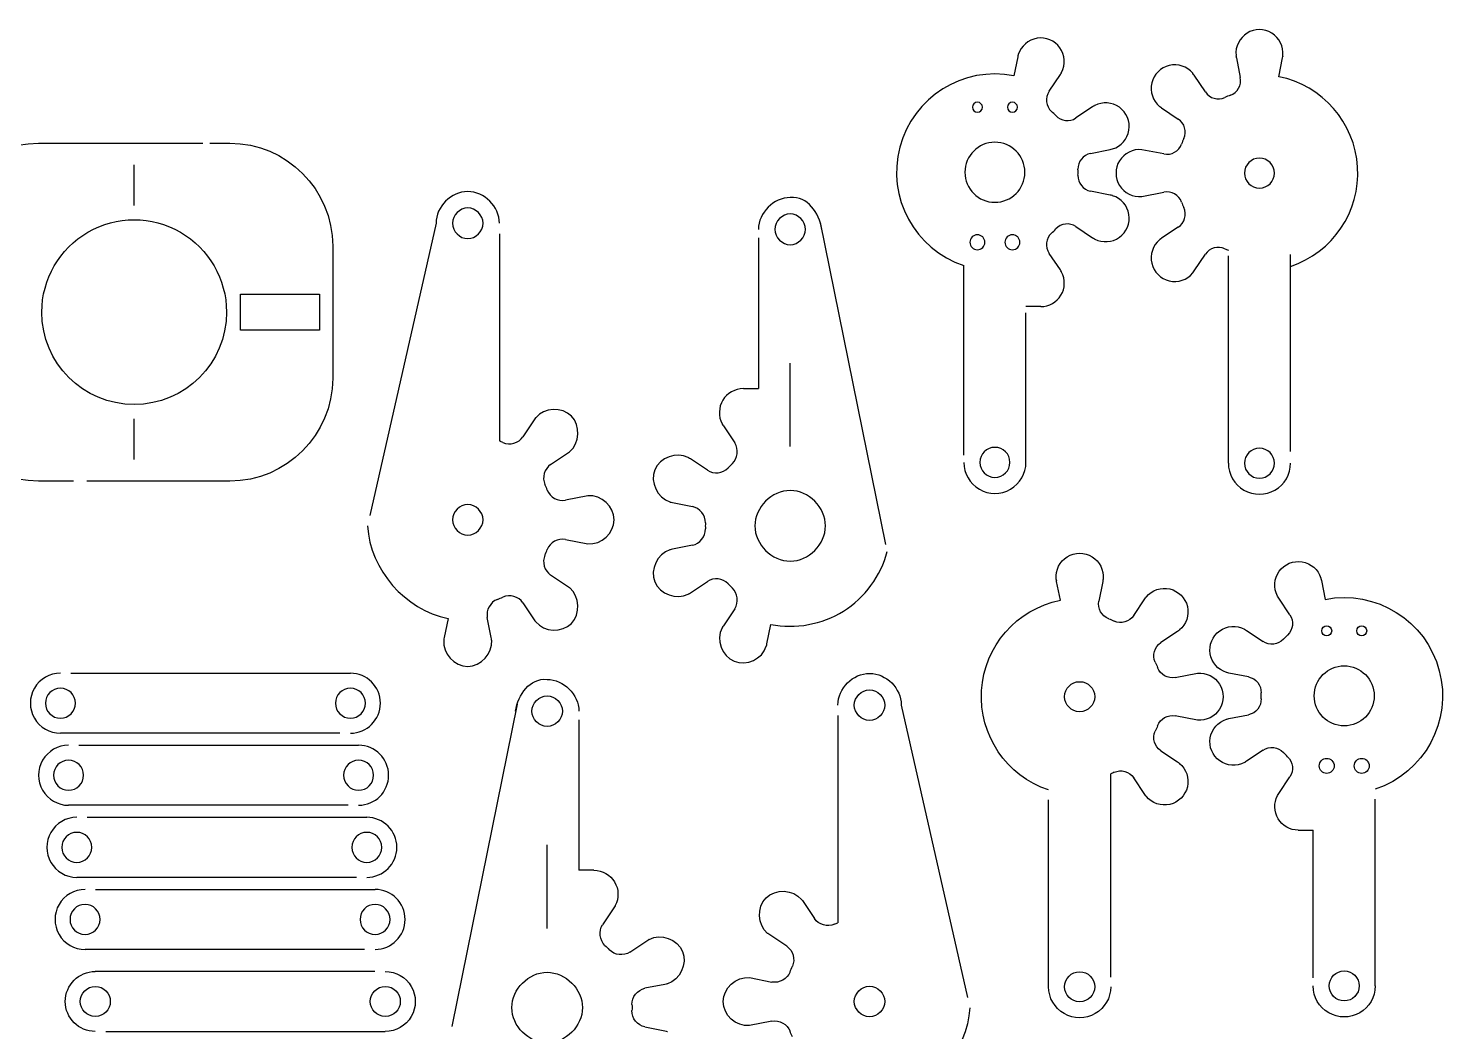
# Model space of a CAD drawing. Extents: x 2.1 to 27.9, y 0 to 17.
# Drawn here: x 13.38 to 27.9, y 6.74 to 16.97 of the extents above; entities that cross this region are included whole.
import ezdxf

# ---------------------------------------------------------------- set-up
doc = ezdxf.new("R2010")
doc.units = 0
doc.layers.get('0').update_dxf_attribs({"linetype": 'CONTINUOUS'})

msp = doc.modelspace()

# ---------------------------------------------------------------- linework, layer by layer
at = {"color": 7}
for p, q in [((23.468473, 16.677334), (23.430455, 16.484937)), ((25.698744, 16.668248), (25.738818, 16.468129)), ((26.1311, 16.475941), (26.169615, 16.668248)), ((23.789889, 16.3276), (23.903501, 16.497147)), ((25.382466, 16.320522), (25.269296, 16.490356)), ((23.006556, 16.164031), (23.006556, 16.164031)), ((23.363563, 16.164031), (23.363563, 16.164031)), ((24.23218, 16.168457), (24.062632, 16.054855)), ((24.93635, 16.15741), (25.106183, 16.044236)), ((13.481143, 15.798015), (15.156365, 15.798015)), ((15.22806, 15.798015), (15.432352, 15.798015)), ((24.212156, 15.693869), (24.412377, 15.733437)), ((24.958577, 15.687882), (24.733367, 15.73162)), ((14.456754, 15.161653), (14.456754, 15.578637)), ((22.930054, 15.501023), (22.930054, 15.501016)), ((25.781172, 15.492527), (25.781172, 15.492527)), ((24.412377, 15.268602), (24.212156, 15.308159)), ((24.733367, 15.253424), (24.958577, 15.297162)), ((17.535496, 14.980988), (16.860346, 11.999256)), ((21.454822, 14.990066), (22.121503, 11.704572)), ((18.182701, 14.873068), (18.182701, 12.760907)), ((20.824651, 14.831452), (20.824651, 13.295808)), ((24.062632, 14.947184), (24.23218, 14.833571)), ((25.106183, 14.940808), (24.93635, 14.827645)), ((16.48232, 14.748044), (16.48232, 13.401328)), ((22.981055, 14.786997), (22.981055, 14.786997)), ((23.338063, 14.786997), (23.338063, 14.786997)), ((23.903501, 14.504893), (23.789889, 14.674439)), ((22.919346, 12.614574), (22.919346, 14.549405)), ((25.269296, 14.494691), (25.382466, 14.664525)), ((25.617459, 12.534463), (25.617459, 14.648753)), ((26.25089, 12.655071), (26.25089, 14.661517)), ((15.540525, 13.892356), (15.540525, 14.259528)), ((15.540525, 14.259528), (16.347969, 14.259528)), ((16.347969, 14.259528), (16.347969, 13.892356)), ((23.704024, 14.131136), (23.552775, 14.131136)), ((23.552775, 12.542948), (23.552775, 14.068517)), ((16.347969, 13.892356), (15.540525, 13.892356)), ((21.148151, 12.703275), (21.148151, 13.554933)), ((20.670221, 13.295808), (20.824651, 13.295808)), ((14.456754, 12.570796), (14.456754, 12.98778)), ((18.538174, 12.977255), (18.422403, 12.803646)), ((20.466728, 12.913707), (20.582499, 12.740508)), ((18.704645, 12.521203), (18.878148, 12.636769)), ((20.303932, 12.461735), (20.130836, 12.577608)), ((23.083057, 12.542958), (23.083057, 12.542948)), ((25.781172, 12.534463), (25.781172, 12.534463)), ((13.838193, 12.351358), (13.481143, 12.351358)), ((15.432352, 12.351358), (13.97313, 12.351358)), ((19.085417, 12.201833), (18.855606, 12.156849)), ((19.946721, 12.13288), (20.151236, 12.092488)), ((18.855606, 11.757411), (19.085417, 11.712834)), ((20.151236, 11.69835), (19.946721, 11.657853)), ((18.878148, 11.27749), (18.704645, 11.393363)), ((20.130836, 11.213226), (20.303932, 11.329408)), ((26.56621, 11.338109), (26.604225, 11.145713)), ((23.90358, 11.136717), (23.865065, 11.32902)), ((24.335936, 11.32902), (24.29586, 11.128901)), ((18.422403, 11.110815), (18.538174, 10.937311)), ((20.582499, 11.050736), (20.466728, 10.877131)), ((24.652214, 10.981294), (24.765387, 11.151128)), ((26.244791, 10.988372), (26.131182, 11.157922)), ((17.657797, 10.9521), (17.618835, 10.75544)), ((18.099366, 10.75544), (18.058562, 10.960056)), ((20.910944, 10.69322), (20.949706, 10.88988)), ((25.098328, 10.818182), (24.9285, 10.705012)), ((25.8025, 10.829229), (25.972051, 10.715631)), ((26.671117, 10.824803), (26.671117, 10.824803)), ((27.028127, 10.824803), (27.028127, 10.824803)), ((13.810102, 10.392835), (16.662361, 10.392835)), ((25.076105, 10.348657), (25.301313, 10.392396)), ((25.822524, 10.354645), (25.622303, 10.394209)), ((13.857306, 10.086826), (13.857306, 10.086826)), ((16.815366, 10.086826), (16.815366, 10.086826)), ((18.362224, 10.076801), (17.695537, 6.791306)), ((22.281547, 10.067722), (22.956698, 7.085991)), ((24.25351, 10.153303), (24.25351, 10.153303)), ((27.104626, 10.161799), (27.104626, 10.161788)), ((18.99239, 9.918186), (18.99239, 8.382542)), ((21.634344, 9.959802), (21.634344, 7.847642)), ((25.301313, 9.914199), (25.076105, 9.957938)), ((25.622303, 9.929377), (25.822524, 9.968931)), ((16.556136, 9.78082), (13.704306, 9.78082)), ((13.893824, 9.657856), (16.746085, 9.657856)), ((24.9285, 9.60158), (25.098328, 9.488421)), ((25.972051, 9.607956), (25.8025, 9.494347)), ((26.69662, 9.447773), (26.69662, 9.447773)), ((27.053625, 9.447773), (27.053625, 9.447773)), ((13.941031, 9.35185), (13.941031, 9.35185)), ((16.899086, 9.35185), (16.899086, 9.35185)), ((24.417224, 7.294504), (24.417224, 9.366996)), ((24.765387, 9.155463), (24.652214, 9.325297)), ((26.131182, 9.165664), (26.244791, 9.335211)), ((16.63986, 9.045841), (13.78803, 9.045841)), ((23.78379, 7.195235), (23.78379, 9.10271)), ((27.115336, 7.203724), (27.115336, 9.10945)), ((13.977546, 8.92288), (16.82981, 8.92288)), ((26.330656, 8.791908), (26.481903, 8.791908)), ((26.481903, 7.287754), (26.481903, 8.791908)), ((14.024753, 8.61687), (14.024753, 8.61687)), ((16.982811, 8.61687), (16.982811, 8.61687)), ((18.668892, 7.790013), (18.668892, 8.641667)), ((16.723585, 8.310865), (13.87175, 8.310865)), ((19.146825, 8.382542), (18.99239, 8.382542)), ((14.061271, 8.1879), (16.91353, 8.1879)), ((19.350318, 8.000441), (19.234544, 7.827242)), ((21.278866, 8.063989), (21.39464, 7.89038)), ((14.108478, 7.881895), (14.108478, 7.881895)), ((17.066533, 7.881895), (17.066533, 7.881895)), ((21.112401, 7.607937), (20.938895, 7.723507)), ((16.807305, 7.575889), (13.955475, 7.575889)), ((19.513111, 7.54847), (19.686209, 7.664346)), ((16.912723, 7.351003), (14.060464, 7.351003)), ((20.731628, 7.288567), (20.961438, 7.243587)), ((19.870322, 7.219614), (19.66581, 7.179222)), ((24.25351, 7.195235), (24.25351, 7.195235)), ((26.951625, 7.203734), (26.951625, 7.203724)), ((13.907461, 7.044998), (13.907461, 7.044998)), ((16.865521, 7.044998), (16.865521, 7.044998)), ((20.961438, 6.844145), (20.731628, 6.799568)), ((14.166689, 6.738988), (17.018521, 6.738988)), ((19.66581, 6.785084), (19.870322, 6.744591))]:
    msp.add_line(p, q, dxfattribs=at)
for points in [[(23.665405, 16.867783), (23.575531, 16.853138), (23.501676, 16.788906), (23.474693, 16.701929)], [(23.898911, 16.771065), (23.845708, 16.844966), (23.755279, 16.882422), (23.665405, 16.867783)], [(25.807816, 16.91955), (25.730385, 16.87163), (25.686729, 16.784019), (25.695079, 16.69335)], [(26.060546, 16.91955), (25.983115, 16.967481), (25.885246, 16.967481), (25.807816, 16.91955)], [(26.173269, 16.693339), (26.181632, 16.784019), (26.137976, 16.87163), (26.060546, 16.91955)], [(23.916484, 16.518935), (23.958905, 16.599507), (23.952105, 16.697154), (23.898911, 16.771065)], [(23.430455, 16.484937), (22.911152, 16.587542), (22.40152, 16.268889), (22.266368, 15.75709)], [(23.473804, 16.698989), (23.471688, 16.69186), (23.469912, 16.684638), (23.468473, 16.677334)], [(23.474693, 16.701929), (23.474402, 16.70095), (23.474085, 16.699971), (23.473794, 16.698989)], [(25.014476, 16.590939), (24.925835, 16.570079), (24.856628, 16.500871), (24.835768, 16.412231)], [(25.254138, 16.510695), (25.195935, 16.580731), (25.103114, 16.611799), (25.014476, 16.590939)], [(25.695, 16.691871), (25.695767, 16.684476), (25.696905, 16.677121), (25.698355, 16.669827)], [(26.169932, 16.669316), (26.171388, 16.67661), (26.172499, 16.683966), (26.173287, 16.69136)], [(26.171684, 16.681781), (26.171684, 16.680763), (26.171949, 16.679741), (26.172002, 16.678723)], [(26.173287, 16.69136), (26.173287, 16.692382), (26.173552, 16.6934), (26.173578, 16.694419)], [(23.903501, 16.497147), (23.907642, 16.503318), (23.911486, 16.509694), (23.915037, 16.516222)], [(23.915037, 16.516222), (23.915513, 16.517132), (23.916016, 16.518029), (23.916492, 16.518935)], [(25.256085, 16.508316), (25.25545, 16.50911), (25.254789, 16.509909), (25.254128, 16.510695)], [(25.269296, 16.490356), (25.265177, 16.496546), (25.260769, 16.502544), (25.256085, 16.508316)], [(25.637818, 16.28673), (25.711452, 16.314196), (25.754243, 16.391065), (25.738818, 16.468129)], [(26.935189, 15.554496), (26.907091, 16.008436), (26.577052, 16.386639), (26.1311, 16.475941)], [(23.789889, 16.3276), (23.746151, 16.262307), (23.756268, 16.174912), (23.813778, 16.12135)], [(24.835768, 16.412231), (24.814909, 16.323592), (24.845976, 16.230778), (24.916011, 16.172566)], [(25.382466, 16.320522), (25.426043, 16.255117), (25.510652, 16.231026), (25.582145, 16.263664)], [(25.637818, 16.28673), (25.618999, 16.279698), (25.600425, 16.272008), (25.582145, 16.263664)], [(23.057557, 16.215031), (23.029384, 16.215031), (23.006556, 16.192203), (23.006556, 16.164031)], [(23.006556, 16.164031), (23.006556, 16.135866), (23.029384, 16.113027), (23.057557, 16.113027)], [(23.108555, 16.164031), (23.108555, 16.192203), (23.085722, 16.215031), (23.057557, 16.215031)], [(23.057557, 16.113027), (23.085722, 16.113027), (23.108555, 16.135866), (23.108555, 16.164031)], [(23.414564, 16.215031), (23.386389, 16.215031), (23.363563, 16.192203), (23.363563, 16.164031)], [(23.363563, 16.164031), (23.363563, 16.135866), (23.386389, 16.113027), (23.414564, 16.113027)], [(23.465565, 16.164031), (23.465565, 16.192203), (23.442727, 16.215031), (23.414564, 16.215031)], [(23.414564, 16.113027), (23.442727, 16.113027), (23.465565, 16.135866), (23.465565, 16.164031)], [(24.251264, 16.180004), (24.244726, 16.176453), (24.23836, 16.172599), (24.23218, 16.168457)], [(24.253968, 16.181451), (24.253069, 16.180972), (24.252169, 16.180493), (24.251264, 16.180004)], [(24.506098, 16.163865), (24.432186, 16.217061), (24.33455, 16.223873), (24.253968, 16.181451)], [(24.602813, 15.930372), (24.617463, 16.020246), (24.580006, 16.110674), (24.506098, 16.163865)], [(24.916011, 16.172566), (24.916805, 16.171915), (24.917572, 16.171259), (24.918392, 16.170619)], [(24.918379, 16.17062), (24.924163, 16.165938), (24.930161, 16.16153), (24.93635, 16.15741)], [(23.856395, 16.078745), (23.842695, 16.093455), (23.828489, 16.107662), (23.813778, 16.12135)], [(23.856395, 16.078745), (23.909957, 16.021235), (23.997341, 16.011109), (24.062632, 16.054855)], [(25.163039, 15.844557), (25.195678, 15.916053), (25.171588, 16.000663), (25.106183, 16.044236)], [(24.43697, 15.739659), (24.523938, 15.76664), (24.588169, 15.840487), (24.602813, 15.930372)], [(25.163039, 15.844557), (25.154697, 15.82628), (25.147003, 15.807705), (25.139976, 15.788885)], [(12.431176, 14.748044), (12.431176, 15.325528), (12.903661, 15.798015), (13.481143, 15.798015)], [(15.432352, 15.798015), (16.009835, 15.798015), (16.48232, 15.325528), (16.48232, 14.748044)], [(22.266368, 15.75709), (22.131216, 15.245284), (22.417077, 14.716566), (22.919333, 14.549405)], [(23.236058, 15.807022), (23.067053, 15.807022), (22.930054, 15.670023), (22.930054, 15.501023)], [(23.542067, 15.501016), (23.542067, 15.670023), (23.405058, 15.807022), (23.236058, 15.807022)], [(24.212156, 15.693869), (24.135054, 15.678641), (24.080423, 15.609688), (24.083217, 15.531145)], [(24.412377, 15.733437), (24.419669, 15.734877), (24.426892, 15.736651), (24.43402, 15.73877)], [(24.43402, 15.73877), (24.434999, 15.739059), (24.435978, 15.739352), (24.43697, 15.739659)], [(24.733367, 15.73162), (24.642689, 15.739976), (24.555077, 15.69632), (24.507159, 15.618889)], [(24.958577, 15.687882), (25.03564, 15.672448), (25.112499, 15.715251), (25.139976, 15.788885)], [(24.507159, 15.618889), (24.459227, 15.541469), (24.459227, 15.443589), (24.507159, 15.366158)], [(25.934175, 15.645532), (25.849676, 15.645532), (25.781172, 15.577025), (25.781172, 15.492527)], [(26.087176, 15.492527), (26.087176, 15.577025), (26.018683, 15.645532), (25.934175, 15.645532)], [(26.25089, 14.540909), (26.68243, 14.684529), (26.963301, 15.100552), (26.935189, 15.554496)], [(22.930054, 15.501016), (22.930054, 15.332017), (23.067053, 15.195007), (23.236058, 15.195007)], [(23.236058, 15.195007), (23.405058, 15.195007), (23.542067, 15.332017), (23.542067, 15.501016)], [(24.083217, 15.470894), (24.080423, 15.392351), (24.135054, 15.323398), (24.212156, 15.308159)], [(24.083217, 15.470894), (24.083931, 15.490966), (24.083931, 15.511074), (24.083217, 15.531145)], [(25.781172, 15.492527), (25.781172, 15.408019), (25.849676, 15.339523), (25.934175, 15.339523)], [(25.934175, 15.339523), (26.018683, 15.339523), (26.087176, 15.408019), (26.087176, 15.492527)], [(17.858944, 15.30464), (17.689621, 15.30464), (17.535496, 15.150412), (17.535496, 14.980988)], [(18.182701, 14.980988), (18.182701, 15.150412), (18.028574, 15.30464), (17.858944, 15.30464)], [(21.47175, 14.919174), (21.440844, 15.088598), (21.326401, 15.258127), (21.148305, 15.242726)], [(24.43402, 15.263269), (24.426892, 15.265378), (24.419669, 15.267166), (24.412377, 15.268602)], [(24.43697, 15.26238), (24.435991, 15.262687), (24.435012, 15.262981), (24.43402, 15.263269)], [(24.602813, 15.071668), (24.588169, 15.161542), (24.523938, 15.235399), (24.43697, 15.26238)], [(24.507159, 15.366158), (24.555077, 15.288728), (24.642689, 15.245072), (24.733356, 15.253424)], [(25.139976, 15.196169), (25.112499, 15.269796), (25.03564, 15.312596), (24.958577, 15.297162)], [(17.858944, 15.137357), (17.777444, 15.137357), (17.702782, 15.062996), (17.702782, 14.980988)], [(18.015419, 14.980988), (18.015419, 15.062996), (17.940751, 15.137357), (17.858944, 15.137357)], [(21.148305, 15.242726), (20.978673, 15.242726), (20.824651, 15.088598), (20.824651, 14.919174)], [(25.106183, 14.940808), (25.171588, 14.984392), (25.195678, 15.069005), (25.163039, 15.140498)], [(25.139976, 15.196169), (25.147003, 15.177342), (25.154697, 15.158778), (25.163039, 15.140498)], [(13.985809, 14.890326), (14.277229, 15.058631), (14.636277, 15.058631), (14.927694, 14.890326)], [(17.702782, 14.980988), (17.702782, 14.899077), (17.777444, 14.824413), (17.858944, 14.824413)], [(17.858944, 14.824413), (17.940751, 14.824413), (18.015419, 14.899077), (18.015419, 14.980988)], [(21.148305, 15.075748), (21.066498, 15.075748), (20.991833, 15.001182), (20.991833, 14.919174)], [(21.30457, 14.919174), (21.30457, 15.001182), (21.230212, 15.075748), (21.148305, 15.075748)], [(24.062632, 14.947184), (23.997341, 14.99093), (23.909957, 14.980804), (23.856395, 14.923294)], [(24.506098, 14.838174), (24.580006, 14.891369), (24.617463, 14.981794), (24.602813, 15.071668)], [(13.514868, 14.074717), (13.514868, 14.411222), (13.694389, 14.722125), (13.985809, 14.890326)], [(14.927694, 14.890326), (15.219114, 14.722125), (15.398638, 14.411222), (15.398638, 14.074717)], [(20.991833, 14.919174), (20.991833, 14.837163), (21.066498, 14.762499), (21.148305, 14.762499)], [(21.148305, 14.762499), (21.230212, 14.762499), (21.30457, 14.837163), (21.30457, 14.919174)], [(23.057557, 14.8635), (23.015308, 14.8635), (22.981055, 14.829257), (22.981055, 14.786997)], [(23.134058, 14.786997), (23.134058, 14.829257), (23.099805, 14.8635), (23.057557, 14.8635)], [(23.414564, 14.8635), (23.372316, 14.8635), (23.338063, 14.829257), (23.338063, 14.786997)], [(23.491066, 14.786997), (23.491066, 14.829257), (23.456813, 14.8635), (23.414564, 14.8635)], [(23.813778, 14.880678), (23.756268, 14.827116), (23.746151, 14.739732), (23.789889, 14.674439)], [(23.813778, 14.880678), (23.828489, 14.894377), (23.842695, 14.908584), (23.856395, 14.923294)], [(24.232111, 14.833705), (24.238289, 14.829563), (24.244655, 14.825709), (24.251193, 14.822168)], [(24.251193, 14.822168), (24.252092, 14.821679), (24.252992, 14.821189), (24.253894, 14.820721)], [(24.253968, 14.820588), (24.33455, 14.778167), (24.432186, 14.784968), (24.506098, 14.838174)], [(24.93635, 14.827645), (24.930161, 14.823514), (24.924163, 14.81911), (24.918379, 14.814428)], [(22.981055, 14.786997), (22.981055, 14.744748), (23.015308, 14.710499), (23.057557, 14.710499)], [(23.057557, 14.710499), (23.099805, 14.710499), (23.134058, 14.744748), (23.134058, 14.786997)], [(23.338063, 14.786997), (23.338063, 14.744748), (23.372316, 14.710499), (23.414564, 14.710499)], [(23.414564, 14.710499), (23.456813, 14.710499), (23.491066, 14.744748), (23.491066, 14.786997)], [(24.916011, 14.812478), (24.845976, 14.754277), (24.814909, 14.661463), (24.835768, 14.572823)], [(24.918379, 14.814428), (24.917585, 14.813785), (24.916792, 14.813132), (24.915998, 14.812478)], [(25.582145, 14.72138), (25.510652, 14.754021), (25.426043, 14.72993), (25.382466, 14.664525)], [(25.582145, 14.72138), (25.593802, 14.716065), (25.605574, 14.711006), (25.617459, 14.706224)], [(24.835768, 14.572823), (24.856628, 14.484184), (24.925835, 14.414965), (25.014476, 14.394108)], [(23.915037, 14.485817), (23.911486, 14.492345), (23.907642, 14.498721), (23.903501, 14.504893)], [(23.909589, 14.247163), (23.95305, 14.319164), (23.955674, 14.408671), (23.916484, 14.483104)], [(23.916484, 14.483104), (23.916008, 14.484012), (23.915532, 14.484911), (23.915029, 14.485817)], [(25.014476, 14.394108), (25.103114, 14.373248), (25.195924, 14.404317), (25.254138, 14.474353)], [(25.254138, 14.474353), (25.2548, 14.475139), (25.255435, 14.475932), (25.256096, 14.476729)], [(25.256085, 14.476728), (25.260769, 14.482503), (25.265177, 14.488498), (25.269296, 14.494691)], [(23.704024, 14.131136), (23.788135, 14.131136), (23.866118, 14.175148), (23.909589, 14.247163)], [(14.456753, 13.132829), (13.936543, 13.132829), (13.514868, 13.554505), (13.514868, 14.074717)], [(15.398638, 14.074717), (15.398638, 13.554505), (14.976859, 13.132829), (14.456753, 13.132829)], [(13.481143, 12.351358), (12.903671, 12.351358), (12.431176, 12.823844), (12.431176, 13.401328)], [(16.48232, 13.401328), (16.48232, 12.823844), (16.009835, 12.351358), (15.432352, 12.351358)], [(20.670221, 13.295808), (20.586274, 13.295808), (20.503653, 13.24909), (20.460097, 13.177078)], [(18.915788, 13.014588), (18.819395, 13.110774), (18.640486, 13.102411), (18.553682, 12.998165)], [(20.460097, 13.177078), (20.416952, 13.105268), (20.414094, 13.010508), (20.453263, 12.935841)], [(18.551642, 12.995614), (18.546847, 12.989698), (18.542257, 12.983682), (18.538174, 12.977255)], [(18.553682, 12.998064), (18.552861, 12.998064), (18.552359, 12.995412), (18.551538, 12.995412)], [(18.898854, 12.652275), (19.00351, 12.739486), (19.011874, 12.9185), (18.915788, 13.014588)], [(20.453263, 12.935841), (20.454083, 12.935841), (20.454268, 12.933088), (20.454586, 12.932883)], [(20.454589, 12.932987), (20.458361, 12.92656), (20.462137, 12.920033), (20.466624, 12.913807)], [(18.218605, 12.745607), (18.28868, 12.713477), (18.379869, 12.739385), (18.422403, 12.803646)], [(18.218605, 12.745607), (18.206773, 12.750706), (18.194737, 12.755909), (18.182701, 12.760702)], [(18.878148, 12.636769), (18.884675, 12.641156), (18.890591, 12.645747), (18.896407, 12.65054)], [(18.896407, 12.65054), (18.897518, 12.65054), (18.898338, 12.65054), (18.898841, 12.653297)], [(20.108397, 12.591073), (19.988234, 12.654315), (19.819628, 12.593829), (19.76781, 12.467651)], [(20.558221, 12.529565), (20.614529, 12.582099), (20.625237, 12.676553), (20.582499, 12.740508)], [(23.236058, 12.695952), (23.151561, 12.695952), (23.083057, 12.627457), (23.083057, 12.542958)], [(23.389064, 12.542948), (23.389064, 12.627457), (23.32056, 12.695952), (23.236058, 12.695952)], [(25.934175, 12.687467), (25.849676, 12.687467), (25.781172, 12.618961), (25.781172, 12.534463)], [(26.087176, 12.534463), (26.087176, 12.618961), (26.018683, 12.687467), (25.934175, 12.687467)], [(18.704645, 12.521203), (18.640687, 12.47836), (18.614882, 12.387068), (18.646706, 12.317198)], [(20.111149, 12.589443), (20.110329, 12.589443), (20.109508, 12.589443), (20.108397, 12.592095)], [(20.130836, 12.577608), (20.124714, 12.582199), (20.118083, 12.585769), (20.111149, 12.589238)], [(20.558221, 12.529565), (20.543025, 12.515798), (20.528542, 12.501109), (20.514667, 12.48601)], [(22.919346, 12.542948), (22.919346, 12.429799), (22.979708, 12.325247), (23.077705, 12.268666)], [(23.083057, 12.542948), (23.083057, 12.45845), (23.151561, 12.389947), (23.236058, 12.389947)], [(23.236058, 12.389947), (23.32056, 12.389947), (23.389064, 12.45845), (23.389064, 12.542948)], [(23.394416, 12.268666), (23.492413, 12.325247), (23.552775, 12.429799), (23.552775, 12.542948)], [(25.617459, 12.534463), (25.617459, 12.421311), (25.677823, 12.316748), (25.775817, 12.260177)], [(25.781172, 12.534463), (25.781172, 12.449954), (25.849676, 12.381458), (25.934175, 12.381458)], [(25.934175, 12.381458), (26.018683, 12.381458), (26.087176, 12.449954), (26.087176, 12.534463)], [(26.092531, 12.260177), (26.190525, 12.316748), (26.25089, 12.421311), (26.25089, 12.534463)], [(19.76781, 12.467651), (19.715583, 12.342189), (19.791985, 12.179699), (19.921527, 12.139508)], [(20.303932, 12.461735), (20.367887, 12.418892), (20.462137, 12.429605), (20.514667, 12.486114)], [(18.670164, 12.260177), (18.66323, 12.279659), (18.655274, 12.298533), (18.646706, 12.317198)], [(18.670164, 12.260177), (18.697096, 12.18786), (18.780025, 12.141959), (18.855606, 12.156849)], [(19.35317, 11.957335), (19.35317, 12.0932), (19.220876, 12.214175), (19.085417, 12.201833)], [(21.148406, 12.255996), (20.959601, 12.255996), (20.788033, 12.084226), (20.788033, 11.895417)], [(21.508268, 11.895417), (21.508268, 12.084226), (21.336703, 12.255996), (21.148406, 12.255996)], [(23.077705, 12.268666), (23.175696, 12.212095), (23.296425, 12.212095), (23.394416, 12.268666)], [(25.775817, 12.260177), (25.873808, 12.203599), (25.99454, 12.203599), (26.092531, 12.260177)], [(17.858944, 12.113905), (17.777444, 12.113905), (17.702782, 12.039343), (17.702782, 11.957335)], [(18.015419, 11.957335), (18.015419, 12.039343), (17.940751, 12.113905), (17.858944, 12.113905)], [(19.921527, 12.139508), (19.922533, 12.139508), (19.92367, 12.139508), (19.924692, 12.139508)], [(19.924586, 12.13849), (19.93183, 12.135838), (19.939479, 12.134715), (19.946721, 12.132779)], [(20.282919, 11.926122), (20.28557, 12.003236), (20.226512, 12.077594), (20.151236, 12.092488)], [(17.702782, 11.957335), (17.702782, 11.875323), (17.777444, 11.80066), (17.858944, 11.80066)], [(17.858944, 11.80066), (17.940751, 11.80066), (18.015419, 11.875323), (18.015419, 11.957335)], [(19.085417, 11.712834), (19.220876, 11.70039), (19.35317, 11.821059), (19.35317, 11.957335)], [(20.282919, 11.926122), (20.282099, 11.905824), (20.282099, 11.88532), (20.282919, 11.864615)], [(16.836581, 11.893992), (16.864325, 11.446608), (17.219089, 11.040028), (17.657797, 10.9521)], [(18.855606, 11.757411), (18.780025, 11.772607), (18.697096, 11.7264), (18.670164, 11.654388)], [(20.151236, 11.69835), (20.226512, 11.713244), (20.285676, 11.787907), (20.282919, 11.864615)], [(20.788033, 11.895417), (20.788033, 11.706918), (20.959601, 11.535148), (21.148406, 11.535148)], [(21.148406, 11.535148), (21.336703, 11.535148), (21.508268, 11.706918), (21.508268, 11.895417)], [(18.646706, 11.597368), (18.655274, 11.616033), (18.66323, 11.635007), (18.670164, 11.654388)], [(19.921527, 11.651632), (19.791985, 11.61124), (19.715583, 11.449055), (19.76781, 11.323186)], [(19.924586, 11.652348), (19.92358, 11.652348), (19.922443, 11.652348), (19.921424, 11.652348)], [(19.946721, 11.657853), (19.939479, 11.655201), (19.93183, 11.65459), (19.924586, 11.652448)], [(21.691156, 11.026156), (21.909543, 11.162737), (22.072849, 11.384694), (22.138439, 11.633679)], [(23.974137, 11.580322), (24.051565, 11.628253), (24.149437, 11.628253), (24.226867, 11.580322)], [(18.646706, 11.597368), (18.614882, 11.527497), (18.64079, 11.4359), (18.704645, 11.393363)], [(23.861414, 11.354111), (23.853048, 11.444791), (23.896707, 11.532402), (23.974137, 11.580322)], [(24.226867, 11.580322), (24.304295, 11.532402), (24.347953, 11.444791), (24.339598, 11.354122)], [(26.135772, 11.431837), (26.188975, 11.505738), (26.279399, 11.543194), (26.369272, 11.528559)], [(26.369272, 11.528559), (26.459146, 11.51391), (26.533007, 11.449678), (26.559989, 11.362701)], [(20.514667, 11.304824), (20.462137, 11.361232), (20.367887, 11.372352), (20.303932, 11.329509)], [(23.861393, 11.352132), (23.861393, 11.353153), (23.861128, 11.354172), (23.861102, 11.355194)], [(23.86475, 11.330092), (23.863295, 11.337386), (23.862157, 11.344738), (23.861393, 11.352132)], [(23.862993, 11.342557), (23.862993, 11.341536), (23.862729, 11.340517), (23.862676, 11.339495)], [(24.33968, 11.352643), (24.338913, 11.345248), (24.337775, 11.337893), (24.336325, 11.330603)], [(26.118196, 11.179711), (26.075773, 11.260283), (26.082578, 11.357929), (26.135772, 11.431837)], [(26.559989, 11.362701), (26.56028, 11.361722), (26.560598, 11.360743), (26.560862, 11.359765)], [(26.560873, 11.359765), (26.56299, 11.352632), (26.56477, 11.34541), (26.56621, 11.338109)], [(18.422403, 11.110815), (18.379869, 11.174874), (18.28868, 11.201089), (18.218605, 11.168959)], [(18.896407, 11.264025), (18.890591, 11.268919), (18.884675, 11.273205), (18.878148, 11.277591)], [(18.898854, 11.262291), (18.898034, 11.262291), (18.897426, 11.262291), (18.89642, 11.264943)], [(18.915788, 10.899977), (19.011874, 10.996166), (19.00351, 11.17518), (18.898854, 11.262291)], [(19.76781, 11.323186), (19.819628, 11.19762), (19.988234, 11.136418), (20.108397, 11.200071)], [(20.108397, 11.200071), (20.109508, 11.200071), (20.11054, 11.200071), (20.111149, 11.202722)], [(20.111149, 11.201495), (20.118083, 11.20527), (20.124714, 11.209045), (20.130836, 11.213126)], [(20.514667, 11.304824), (20.528542, 11.289934), (20.543025, 11.27545), (20.558221, 11.261269)], [(20.582499, 11.050736), (20.625237, 11.11459), (20.614529, 11.209045), (20.558221, 11.261269)], [(24.780542, 11.171467), (24.838742, 11.241503), (24.931569, 11.272571), (25.020207, 11.251711)], [(25.020207, 11.251711), (25.108847, 11.230855), (25.178055, 11.161643), (25.198914, 11.073003)], [(26.604225, 11.145713), (27.123528, 11.248314), (27.633158, 10.929661), (27.768315, 10.417865)], [(18.161892, 11.145497), (18.089674, 11.118365), (18.043467, 11.03554), (18.058562, 10.960056)], [(18.161892, 11.145497), (18.180865, 11.152741), (18.199936, 11.160596), (18.218605, 11.168959)], [(23.099488, 10.215268), (23.127592, 10.669207), (23.457631, 11.047411), (23.90358, 11.136717)], [(24.396864, 10.947501), (24.323225, 10.974972), (24.280437, 11.051841), (24.29586, 11.128901)], [(24.765387, 11.151128), (24.769506, 11.157321), (24.773911, 11.163316), (24.778597, 11.169092)], [(24.778597, 11.169092), (24.779232, 11.169888), (24.779894, 11.170682), (24.780529, 11.171468)], [(25.198914, 11.073003), (25.219774, 10.984364), (25.188701, 10.891553), (25.118671, 10.833342)], [(26.119646, 11.176998), (26.11917, 11.177905), (26.118667, 11.178799), (26.118191, 11.179711)], [(26.131182, 11.157922), (26.127041, 11.164094), (26.123194, 11.170466), (26.119646, 11.176998)], [(18.538174, 10.937311), (18.542357, 10.931089), (18.546744, 10.924867), (18.551642, 10.918847)], [(18.551642, 10.918952), (18.552462, 10.918952), (18.552965, 10.9163), (18.553785, 10.9163)], [(18.553682, 10.916605), (18.640486, 10.811848), (18.819395, 10.803892), (18.915788, 10.900081)], [(20.949706, 10.88988), (21.202163, 10.839797), (21.473078, 10.88988), (21.691156, 11.026156)], [(24.396864, 10.947501), (24.415684, 10.940474), (24.434258, 10.932784), (24.452535, 10.924439)], [(24.652214, 10.981294), (24.608639, 10.91589), (24.524028, 10.891798), (24.452535, 10.924439)], [(26.244791, 10.988372), (26.288529, 10.923083), (26.278409, 10.835688), (26.220899, 10.782126)], [(17.618835, 10.75544), (17.616903, 10.748096), (17.616078, 10.74055), (17.615366, 10.733)], [(18.102829, 10.733), (18.102009, 10.74055), (18.101189, 10.748096), (18.099366, 10.75544)], [(20.453263, 10.854997), (20.390022, 10.734634), (20.450829, 10.565922), (20.576585, 10.514105)], [(20.454589, 10.85775), (20.453768, 10.85775), (20.453768, 10.855098), (20.453266, 10.855098)], [(20.466728, 10.877131), (20.462137, 10.870909), (20.458361, 10.864177), (20.454589, 10.857649)], [(25.116303, 10.831391), (25.11052, 10.82671), (25.104522, 10.822302), (25.098328, 10.818182)], [(25.118671, 10.833342), (25.117878, 10.832688), (25.117084, 10.832035), (25.11629, 10.831392)], [(25.431864, 10.591147), (25.417219, 10.681021), (25.454674, 10.771446), (25.528585, 10.824641)], [(25.528585, 10.824641), (25.602494, 10.877833), (25.700133, 10.884648), (25.780712, 10.842226)], [(25.780712, 10.842226), (25.781611, 10.841745), (25.782511, 10.841266), (25.783419, 10.840776)], [(25.783419, 10.840776), (25.789956, 10.837228), (25.796317, 10.83337), (25.8025, 10.829229)], [(26.178285, 10.73952), (26.191983, 10.754227), (26.206194, 10.768437), (26.220899, 10.782126)], [(26.569117, 10.824803), (26.569117, 10.852975), (26.591953, 10.875803), (26.620118, 10.875803)], [(26.620118, 10.773802), (26.591953, 10.773802), (26.569117, 10.796642), (26.569117, 10.824803)], [(26.620118, 10.875803), (26.648289, 10.875803), (26.671117, 10.852975), (26.671117, 10.824803)], [(26.671117, 10.824803), (26.671117, 10.796642), (26.648289, 10.773802), (26.620118, 10.773802)], [(26.926122, 10.824803), (26.926122, 10.852975), (26.948961, 10.875803), (26.977123, 10.875803)], [(26.977123, 10.773802), (26.948961, 10.773802), (26.926122, 10.796642), (26.926122, 10.824803)], [(26.977123, 10.875803), (27.005299, 10.875803), (27.028127, 10.852975), (27.028127, 10.824803)], [(27.028127, 10.824803), (27.028127, 10.796642), (27.005299, 10.773802), (26.977123, 10.773802)], [(17.615059, 10.729837), (17.602512, 10.594278), (17.72308, 10.461878), (17.858944, 10.461878)], [(17.615366, 10.733), (17.614546, 10.733), (17.614546, 10.730247), (17.614546, 10.729941)], [(17.858944, 10.461878), (17.99512, 10.461878), (18.115582, 10.594278), (18.103139, 10.729837)], [(18.103139, 10.729837), (18.103139, 10.729837), (18.103139, 10.732593), (18.102318, 10.732795)], [(20.576585, 10.514105), (20.701945, 10.461878), (20.86433, 10.537869), (20.904417, 10.667923)], [(20.904417, 10.667923), (20.905237, 10.667923), (20.905237, 10.670676), (20.905449, 10.671186)], [(20.905439, 10.671086), (20.907582, 10.67843), (20.909214, 10.68567), (20.910944, 10.69332)], [(24.871641, 10.505332), (24.838999, 10.576825), (24.863095, 10.661435), (24.9285, 10.705012)], [(26.178285, 10.73952), (26.124726, 10.682011), (26.037339, 10.671881), (25.972051, 10.715631)], [(24.871641, 10.505332), (24.879986, 10.487052), (24.887674, 10.468477), (24.894702, 10.449657)], [(25.59771, 10.400431), (25.510744, 10.427412), (25.446514, 10.501262), (25.431864, 10.591147)], [(26.492616, 10.161788), (26.492616, 10.330795), (26.629625, 10.467794), (26.79862, 10.467794)], [(26.79862, 10.467794), (26.967627, 10.467794), (27.104626, 10.330795), (27.104626, 10.161799)], [(13.704306, 10.392835), (13.59498, 10.392835), (13.493957, 10.334508), (13.439294, 10.23983)], [(16.968364, 10.086826), (16.968364, 10.255825), (16.831368, 10.392835), (16.662361, 10.392835)], [(18.34529, 10.005908), (18.376196, 10.175332), (18.490645, 10.344861), (18.668741, 10.32946)], [(18.668741, 10.32946), (18.838368, 10.32946), (18.99239, 10.175332), (18.99239, 10.005908)], [(21.634344, 10.067722), (21.634344, 10.237146), (21.788467, 10.391374), (21.958099, 10.391374)], [(21.958099, 10.391374), (22.127422, 10.391374), (22.281547, 10.237146), (22.281547, 10.067722)], [(25.076105, 10.348657), (24.999043, 10.333224), (24.922184, 10.376023), (24.894702, 10.449657)], [(25.301313, 10.392396), (25.391994, 10.400748), (25.479605, 10.357092), (25.527524, 10.279661)], [(25.600658, 10.399546), (25.599679, 10.399834), (25.5987, 10.400125), (25.59771, 10.400432)], [(25.622303, 10.394209), (25.615011, 10.395649), (25.607791, 10.397423), (25.600658, 10.399546)], [(25.822524, 10.354645), (25.899629, 10.339416), (25.95426, 10.27046), (25.951463, 10.191921)], [(27.768315, 10.417865), (27.903467, 9.90606), (27.617605, 9.377341), (27.115347, 9.210177)], [(13.439294, 10.23983), (13.384631, 10.145153), (13.384631, 10.028503), (13.439294, 9.933825)], [(13.704306, 10.23983), (13.619808, 10.23983), (13.551302, 10.171324), (13.551302, 10.086826)], [(13.857306, 10.086826), (13.857306, 10.171324), (13.788803, 10.23983), (13.704306, 10.23983)], [(16.662361, 10.23983), (16.577863, 10.23983), (16.509357, 10.171324), (16.509357, 10.086826)], [(16.815366, 10.086826), (16.815366, 10.171324), (16.746858, 10.23983), (16.662361, 10.23983)], [(21.801627, 10.067722), (21.801627, 10.14973), (21.876295, 10.224091), (21.958099, 10.224091)], [(21.958099, 10.224091), (22.039596, 10.224091), (22.114264, 10.14973), (22.114264, 10.067722)], [(23.78379, 9.201681), (23.35225, 9.345301), (23.071379, 9.761328), (23.099488, 10.215268)], [(23.947501, 10.153303), (23.947501, 10.237801), (24.015997, 10.306304), (24.100507, 10.306304)], [(24.100507, 10.306304), (24.185004, 10.306304), (24.25351, 10.237801), (24.25351, 10.153303)], [(25.527524, 10.279661), (25.575456, 10.202241), (25.575456, 10.104361), (25.527524, 10.02693)], [(25.951463, 10.131666), (25.950749, 10.151741), (25.950749, 10.171846), (25.951463, 10.191921)], [(13.551302, 10.086826), (13.551302, 10.002328), (13.619808, 9.933825), (13.704306, 9.933825)], [(13.704306, 9.933825), (13.788803, 9.933825), (13.857306, 10.002328), (13.857306, 10.086826)], [(16.509357, 10.086826), (16.509357, 10.002328), (16.577863, 9.933825), (16.662361, 9.933825)], [(16.662361, 9.78082), (16.831368, 9.78082), (16.968364, 9.917819), (16.968364, 10.086826)], [(16.662361, 9.933825), (16.746858, 9.933825), (16.815366, 10.002328), (16.815366, 10.086826)], [(18.512473, 10.005908), (18.512473, 10.08792), (18.586834, 10.162482), (18.668741, 10.162482)], [(18.668741, 10.162482), (18.750545, 10.162482), (18.82521, 10.08792), (18.82521, 10.005908)], [(21.958099, 9.911148), (21.876295, 9.911148), (21.801627, 9.985815), (21.801627, 10.067722)], [(22.114264, 10.067722), (22.114264, 9.985815), (22.039596, 9.911148), (21.958099, 9.911148)], [(24.100507, 10.000298), (24.015997, 10.000298), (23.947501, 10.068794), (23.947501, 10.153303)], [(24.25351, 10.153303), (24.25351, 10.068794), (24.185004, 10.000298), (24.100507, 10.000298)], [(25.527524, 10.02693), (25.479605, 9.9495), (25.391994, 9.905844), (25.301324, 9.914199)], [(25.951463, 10.131666), (25.95426, 10.053127), (25.899629, 9.98417), (25.822524, 9.968931)], [(26.79862, 9.855783), (26.629625, 9.855783), (26.492616, 9.992792), (26.492616, 10.161788)], [(27.104626, 10.161788), (27.104626, 9.992792), (26.967627, 9.855783), (26.79862, 9.855783)], [(13.439294, 9.933825), (13.493957, 9.839144), (13.59498, 9.78082), (13.704306, 9.78082)], [(18.668741, 9.849234), (18.586834, 9.849234), (18.512473, 9.923897), (18.512473, 10.005908)], [(18.82521, 10.005908), (18.82521, 9.923897), (18.750545, 9.849234), (18.668741, 9.849234)], [(24.894702, 9.856945), (24.922184, 9.930569), (24.999043, 9.973368), (25.076105, 9.957938)], [(25.431864, 9.73244), (25.446514, 9.822314), (25.510744, 9.896175), (25.59771, 9.923152)], [(25.59771, 9.923152), (25.598689, 9.923475), (25.599668, 9.923755), (25.600658, 9.924041)], [(25.600658, 9.924041), (25.607791, 9.926152), (25.615011, 9.927938), (25.622303, 9.929377)], [(24.9285, 9.60158), (24.863095, 9.645168), (24.838999, 9.729777), (24.871641, 9.80127)], [(24.894702, 9.856945), (24.887674, 9.838114), (24.879986, 9.81955), (24.871641, 9.80127)], [(25.528585, 9.498946), (25.454674, 9.552141), (25.417219, 9.642566), (25.431864, 9.73244)], [(13.78803, 9.657856), (13.678702, 9.657856), (13.577679, 9.599532), (13.523018, 9.504851)], [(17.052089, 9.35185), (17.052089, 9.520846), (16.915091, 9.657856), (16.746085, 9.657856)], [(25.972051, 9.607956), (26.037339, 9.651706), (26.124726, 9.641576), (26.178285, 9.584067)], [(13.523018, 9.504851), (13.468356, 9.410173), (13.468356, 9.293523), (13.523018, 9.198846)], [(13.78803, 9.504851), (13.703528, 9.504851), (13.635025, 9.436348), (13.635025, 9.35185)], [(13.941031, 9.35185), (13.941031, 9.436348), (13.872528, 9.504851), (13.78803, 9.504851)], [(16.746085, 9.504851), (16.661588, 9.504851), (16.593082, 9.436348), (16.593082, 9.35185)], [(16.899086, 9.35185), (16.899086, 9.436348), (16.830583, 9.504851), (16.746085, 9.504851)], [(25.098328, 9.488421), (25.104522, 9.48429), (25.11052, 9.479882), (25.116303, 9.4752)], [(25.116303, 9.4752), (25.117097, 9.47456), (25.117891, 9.473904), (25.118685, 9.473253)], [(25.118671, 9.473253), (25.188701, 9.415049), (25.219774, 9.322239), (25.198914, 9.233599)], [(25.780712, 9.481361), (25.700133, 9.438939), (25.602494, 9.445743), (25.528585, 9.498946)], [(25.783485, 9.482944), (25.782585, 9.482454), (25.781686, 9.481965), (25.780783, 9.481494)], [(25.802572, 9.49448), (25.796388, 9.490339), (25.790025, 9.486481), (25.783485, 9.482944)], [(26.220899, 9.54145), (26.206194, 9.55515), (26.191983, 9.56936), (26.178285, 9.584067)], [(26.220899, 9.54145), (26.278409, 9.487888), (26.288529, 9.400504), (26.244791, 9.335211)], [(26.543617, 9.447773), (26.543617, 9.490033), (26.57787, 9.524275), (26.620118, 9.524275)], [(26.620118, 9.371271), (26.57787, 9.371271), (26.543617, 9.405524), (26.543617, 9.447773)], [(26.620118, 9.524275), (26.662367, 9.524275), (26.69662, 9.490033), (26.69662, 9.447773)], [(26.69662, 9.447773), (26.69662, 9.405524), (26.662367, 9.371271), (26.620118, 9.371271)], [(26.900624, 9.447773), (26.900624, 9.490033), (26.934875, 9.524275), (26.977123, 9.524275)], [(26.977123, 9.371271), (26.934875, 9.371271), (26.900624, 9.405524), (26.900624, 9.447773)], [(26.977123, 9.524275), (27.019375, 9.524275), (27.053625, 9.490033), (27.053625, 9.447773)], [(27.053625, 9.447773), (27.053625, 9.405524), (27.019375, 9.371271), (26.977123, 9.371271)], [(13.635025, 9.35185), (13.635025, 9.267352), (13.703528, 9.198846), (13.78803, 9.198846)], [(13.78803, 9.198846), (13.872528, 9.198846), (13.941031, 9.267352), (13.941031, 9.35185)], [(16.593082, 9.35185), (16.593082, 9.267352), (16.661588, 9.198846), (16.746085, 9.198846)], [(16.746085, 9.045841), (16.915091, 9.045841), (17.052089, 9.182843), (17.052089, 9.35185)], [(16.746085, 9.198846), (16.830583, 9.198846), (16.899086, 9.267352), (16.899086, 9.35185)], [(24.452535, 9.382156), (24.440875, 9.376841), (24.429104, 9.371782), (24.417224, 9.366996)], [(24.452535, 9.382156), (24.524028, 9.414794), (24.608639, 9.390702), (24.652214, 9.325297)], [(13.523018, 9.198846), (13.577679, 9.104168), (13.678702, 9.045841), (13.78803, 9.045841)], [(24.778597, 9.137503), (24.773911, 9.143275), (24.769506, 9.149274), (24.765387, 9.155463)], [(25.198914, 9.233599), (25.178055, 9.144959), (25.108847, 9.07574), (25.020207, 9.05488)], [(26.119646, 9.146589), (26.123194, 9.153117), (26.127041, 9.159493), (26.131182, 9.165664)], [(24.780542, 9.135125), (24.77988, 9.135908), (24.779245, 9.136705), (24.77861, 9.137504)], [(25.020207, 9.05488), (24.931569, 9.03402), (24.838756, 9.065089), (24.780542, 9.135125)], [(26.125094, 8.907935), (26.081628, 8.97994), (26.079008, 9.069447), (26.118196, 9.143876)], [(26.118196, 9.143876), (26.118672, 9.144784), (26.119148, 9.145683), (26.119651, 9.146589)], [(13.87175, 8.92288), (13.762427, 8.92288), (13.661401, 8.864553), (13.606738, 8.769875)], [(17.135814, 8.61687), (17.135814, 8.78587), (16.998815, 8.92288), (16.82981, 8.92288)], [(26.330656, 8.791908), (26.246545, 8.791908), (26.168565, 8.83592), (26.125094, 8.907935)], [(13.606738, 8.769875), (13.552078, 8.675197), (13.552078, 8.558548), (13.606738, 8.46387)], [(13.87175, 8.769875), (13.787253, 8.769875), (13.718749, 8.701372), (13.718749, 8.61687)], [(14.024753, 8.61687), (14.024753, 8.701372), (13.956253, 8.769875), (13.87175, 8.769875)], [(16.82981, 8.769875), (16.745307, 8.769875), (16.676804, 8.701372), (16.676804, 8.61687)], [(16.982811, 8.61687), (16.982811, 8.701372), (16.914307, 8.769875), (16.82981, 8.769875)], [(13.718749, 8.61687), (13.718749, 8.532373), (13.787253, 8.46387), (13.87175, 8.46387)], [(13.87175, 8.46387), (13.956253, 8.46387), (14.024753, 8.532373), (14.024753, 8.61687)], [(16.676804, 8.61687), (16.676804, 8.532373), (16.745307, 8.46387), (16.82981, 8.46387)], [(16.82981, 8.310865), (16.998815, 8.310865), (17.135814, 8.447864), (17.135814, 8.61687)], [(16.82981, 8.46387), (16.914307, 8.46387), (16.982811, 8.532373), (16.982811, 8.61687)], [(13.606738, 8.46387), (13.661401, 8.369192), (13.762427, 8.310865), (13.87175, 8.310865)], [(19.146825, 8.382542), (19.230772, 8.382542), (19.313393, 8.335824), (19.356949, 8.263812)], [(13.955475, 8.1879), (13.846149, 8.1879), (13.745126, 8.129577), (13.690463, 8.034899)], [(17.219539, 7.881895), (17.219539, 8.050891), (17.08254, 8.1879), (16.91353, 8.1879)], [(19.356949, 8.263812), (19.400094, 8.192002), (19.402952, 8.097242), (19.363783, 8.022575)], [(20.901258, 8.101322), (20.997648, 8.197511), (21.17656, 8.189145), (21.263364, 8.084899)], [(13.690463, 8.034899), (13.6358, 7.940221), (13.6358, 7.823572), (13.690463, 7.72889)], [(13.955475, 8.034899), (13.870977, 8.034899), (13.802471, 7.966393), (13.802471, 7.881895)], [(14.108478, 7.881895), (14.108478, 7.966393), (14.039972, 8.034899), (13.955475, 8.034899)], [(16.91353, 8.034899), (16.829032, 8.034899), (16.760529, 7.966393), (16.760529, 7.881895)], [(17.066533, 7.881895), (17.066533, 7.966393), (16.998032, 8.034899), (16.91353, 8.034899)], [(19.362455, 8.019721), (19.358679, 8.013295), (19.354909, 8.006767), (19.350419, 8.000545)], [(19.363783, 8.022575), (19.362963, 8.022575), (19.362751, 8.019822), (19.36246, 8.019617)], [(20.918189, 7.739009), (20.813535, 7.826224), (20.805172, 8.005238), (20.901258, 8.101322)], [(21.263364, 8.084798), (21.264184, 8.084798), (21.264687, 8.082147), (21.265507, 8.082147)], [(21.265404, 8.082348), (21.270198, 8.076432), (21.274789, 8.070416), (21.278866, 8.063989)], [(13.802471, 7.881895), (13.802471, 7.797397), (13.870977, 7.72889), (13.955475, 7.72889)], [(13.955475, 7.72889), (14.039972, 7.72889), (14.108478, 7.797397), (14.108478, 7.881895)], [(16.760529, 7.881895), (16.760529, 7.797397), (16.829032, 7.72889), (16.91353, 7.72889)], [(16.91353, 7.575889), (17.08254, 7.575889), (17.219539, 7.712888), (17.219539, 7.881895)], [(16.91353, 7.72889), (16.998032, 7.72889), (17.066533, 7.797397), (17.066533, 7.881895)], [(21.59844, 7.832341), (21.528366, 7.800211), (21.437174, 7.826119), (21.39464, 7.89038)], [(21.59844, 7.832341), (21.610273, 7.837443), (21.622309, 7.842643), (21.634344, 7.84744)], [(13.690463, 7.72889), (13.745126, 7.634212), (13.846149, 7.575889), (13.955475, 7.575889)], [(19.25882, 7.616303), (19.202517, 7.668833), (19.191806, 7.763287), (19.234544, 7.827242)], [(19.708649, 7.677807), (19.828807, 7.741049), (19.997418, 7.680564), (20.049234, 7.554385)], [(20.920639, 7.737275), (20.919501, 7.737275), (20.918707, 7.737275), (20.918178, 7.740031)], [(20.938895, 7.723507), (20.932368, 7.727894), (20.926449, 7.732481), (20.920639, 7.737275)], [(19.25882, 7.616303), (19.27402, 7.602532), (19.288504, 7.587843), (19.302376, 7.572748)], [(19.513111, 7.54847), (19.449159, 7.50563), (19.354909, 7.516339), (19.302376, 7.572849)], [(19.686209, 7.664346), (19.692332, 7.668933), (19.69896, 7.672503), (19.705897, 7.675972)], [(19.705897, 7.676177), (19.706717, 7.676177), (19.707537, 7.676177), (19.708649, 7.678829)], [(20.049234, 7.554385), (20.101457, 7.428923), (20.025061, 7.266433), (19.895519, 7.226246)], [(21.112401, 7.607937), (21.176356, 7.565098), (21.202163, 7.473806), (21.170339, 7.403932)], [(13.75446, 7.044998), (13.75446, 7.213993), (13.891459, 7.351003), (14.060464, 7.351003)], [(17.018521, 7.351003), (17.127847, 7.351003), (17.228868, 7.29268), (17.283531, 7.198002)], [(18.308774, 6.982155), (18.308774, 7.17096), (18.480342, 7.34273), (18.668639, 7.34273)], [(18.668639, 7.34273), (18.857444, 7.34273), (19.029012, 7.17096), (19.029012, 6.982155)], [(20.46387, 7.044069), (20.46387, 7.179934), (20.59617, 7.300909), (20.731628, 7.288567)], [(21.146876, 7.346915), (21.119949, 7.274594), (21.037021, 7.228693), (20.961438, 7.243587)], [(21.146876, 7.346915), (21.153813, 7.366397), (21.161769, 7.385267), (21.170339, 7.403932)], [(23.947501, 7.195235), (23.947501, 7.279736), (24.015997, 7.348239), (24.100507, 7.348239)], [(24.100507, 7.348239), (24.185004, 7.348239), (24.25351, 7.279736), (24.25351, 7.195235)], [(26.645616, 7.203724), (26.645616, 7.288232), (26.714122, 7.356724), (26.79862, 7.356724)], [(26.79862, 7.356724), (26.883117, 7.356724), (26.951625, 7.288232), (26.951625, 7.203734)], [(13.907461, 7.044998), (13.907461, 7.129495), (13.975967, 7.198002), (14.060464, 7.198002)], [(14.060464, 7.198002), (14.144961, 7.198002), (14.21347, 7.129495), (14.21347, 7.044998)], [(16.865521, 7.044998), (16.865521, 7.129495), (16.934022, 7.198002), (17.018521, 7.198002)], [(17.018521, 7.198002), (17.103021, 7.198002), (17.171525, 7.129495), (17.171525, 7.044998)], [(17.283531, 7.198002), (17.338194, 7.10332), (17.338194, 6.986671), (17.283531, 6.891993)], [(19.534124, 7.012857), (19.53147, 7.08997), (19.590531, 7.164328), (19.66581, 7.179222)], [(19.892455, 7.225224), (19.885216, 7.222572), (19.877567, 7.221449), (19.870322, 7.219513)], [(19.895519, 7.226246), (19.894487, 7.226246), (19.893376, 7.226246), (19.892354, 7.226246)], [(21.801627, 7.044069), (21.801627, 7.126077), (21.876295, 7.200643), (21.958099, 7.200643)], [(21.958099, 7.200643), (22.039596, 7.200643), (22.114264, 7.126077), (22.114264, 7.044069)], [(23.942149, 6.920953), (23.844155, 6.977524), (23.78379, 7.082086), (23.78379, 7.195235)], [(24.100507, 7.042234), (24.015997, 7.042234), (23.947501, 7.110726), (23.947501, 7.195235)], [(24.25351, 7.195235), (24.25351, 7.110726), (24.185004, 7.042234), (24.100507, 7.042234)], [(24.417224, 7.195235), (24.417224, 7.082086), (24.356857, 6.977524), (24.258866, 6.920953)], [(26.640261, 6.929438), (26.54227, 6.98602), (26.481903, 7.090571), (26.481903, 7.203724)], [(26.79862, 7.050719), (26.714122, 7.050719), (26.645616, 7.119226), (26.645616, 7.203724)], [(26.951625, 7.203724), (26.951625, 7.119226), (26.883117, 7.050719), (26.79862, 7.050719)], [(27.115336, 7.203724), (27.115336, 7.090571), (27.054972, 6.98602), (26.956978, 6.929438)], [(14.060464, 6.738988), (13.891459, 6.738988), (13.75446, 6.875991), (13.75446, 7.044998)], [(14.060464, 6.891993), (13.975967, 6.891993), (13.907461, 6.960499), (13.907461, 7.044998)], [(14.21347, 7.044998), (14.21347, 6.960499), (14.144961, 6.891993), (14.060464, 6.891993)], [(17.018521, 6.891993), (16.934022, 6.891993), (16.865521, 6.960499), (16.865521, 7.044998)], [(17.171525, 7.044998), (17.171525, 6.960499), (17.103021, 6.891993), (17.018521, 6.891993)], [(18.668639, 6.621882), (18.480342, 6.621882), (18.308774, 6.793652), (18.308774, 6.982155)], [(19.029012, 6.982155), (19.029012, 6.793652), (18.857444, 6.621882), (18.668639, 6.621882)], [(19.534124, 7.012857), (19.534944, 6.992558), (19.534944, 6.972054), (19.534124, 6.951349)], [(20.731628, 6.799568), (20.59617, 6.787124), (20.46387, 6.907794), (20.46387, 7.044069)], [(21.958099, 6.887394), (21.876295, 6.887394), (21.801627, 6.962058), (21.801627, 7.044069)], [(22.114264, 7.044069), (22.114264, 6.962058), (22.039596, 6.887394), (21.958099, 6.887394)], [(22.980465, 6.980726), (22.952721, 6.533343), (22.597957, 6.126762), (22.159249, 6.038838)], [(17.283531, 6.891993), (17.228868, 6.797315), (17.127847, 6.738988), (17.018521, 6.738988)], [(19.66581, 6.785084), (19.590531, 6.799978), (19.53137, 6.874641), (19.534124, 6.951349)], [(20.961438, 6.844145), (21.037021, 6.859341), (21.119949, 6.813137), (21.146876, 6.741122)], [(24.258866, 6.920953), (24.160869, 6.864372), (24.040142, 6.864372), (23.942149, 6.920953)], [(26.956978, 6.929438), (26.858987, 6.872867), (26.738257, 6.872867), (26.640261, 6.929438)], [(19.870322, 6.744591), (19.877567, 6.741939), (19.885216, 6.741327), (19.892455, 6.739183)], [(19.892455, 6.739082), (19.893487, 6.739082), (19.894598, 6.739082), (19.895619, 6.739082)], [(21.170339, 6.684102), (21.161769, 6.70277), (21.153813, 6.721741), (21.146876, 6.741122)]]:
    msp.add_open_spline(points, degree=3, dxfattribs=at)

doc.saveas('drawing.dxf')
